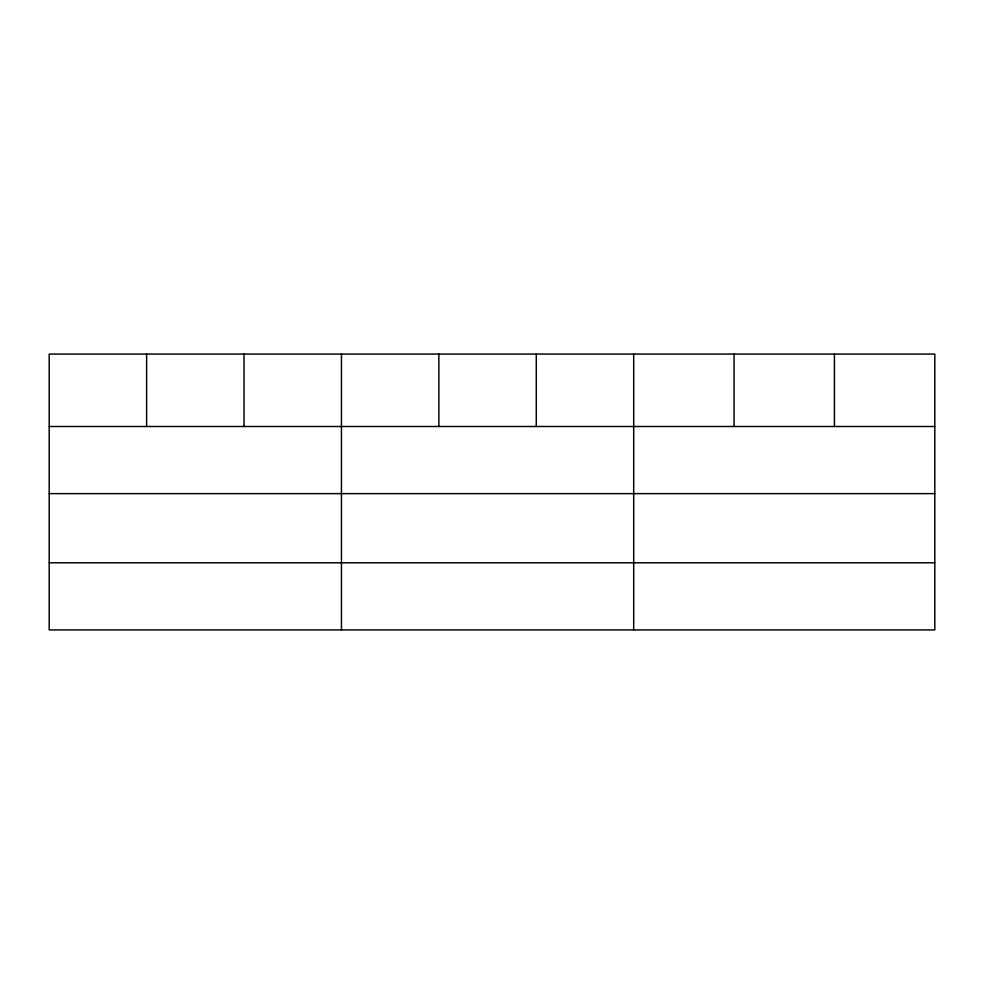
<?xml version="1.0" encoding="UTF-8"?>
<svg xmlns="http://www.w3.org/2000/svg" width="984" height="984" viewBox="0 0 984 984"><rect width="100%" height="100%" fill="white"/><g stroke="black" fill="none" stroke-linecap="round" stroke-linejoin="round"><path stroke-width="1.48" d="M934.8 493.624L934.8 354.08L49.2 354.08L49.2 629.92L934.8 629.92L934.8 493.624L49.2 493.624M49.2 426.502L934.8 426.502M49.2 562.787L934.8 562.787M834.432 354.08L834.432 426.502M734.064 354.08L734.064 426.502M633.696 354.08L633.696 629.92M536.28 354.08L536.28 426.502M438.864 354.08L438.864 426.502M341.448 354.08L341.448 629.92M244.032 354.08L244.032 426.502M146.616 354.08L146.616 426.502"/></g></svg>
